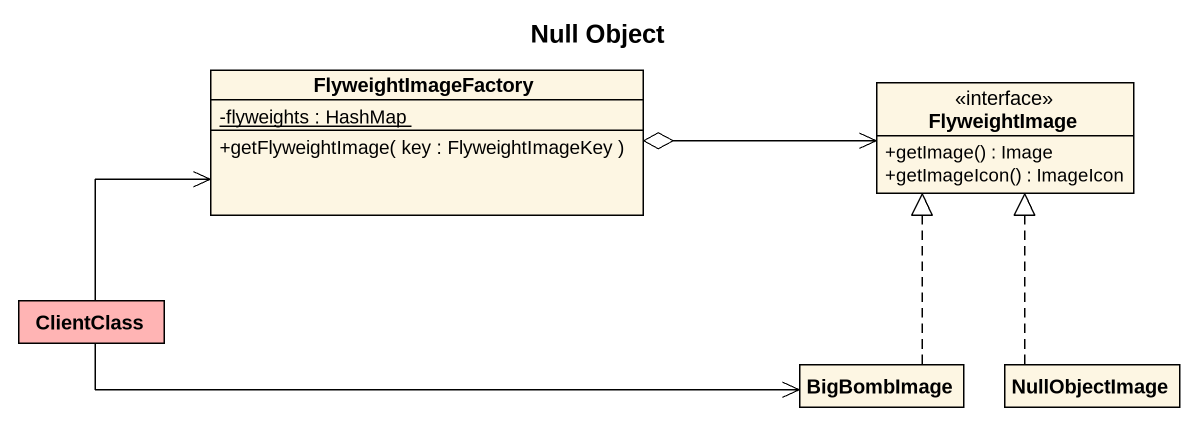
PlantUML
@startuml
title Null Object
hide circle
hide empty members
skinparam classAttributeIconSize 0
class FlyweightImageFactory {
  {static} -flyweights : HashMap
  +getFlyweightImage( key : FlyweightImageKey )
}
interface FlyweightImage {
  +getImage() : Image
  +getImageIcon() : ImageIcon
}
class ClientClass #FFB4B4
class BigBombImage
class NullObjectImage
FlyweightImageFactory o-right-> FlyweightImage
ClientClass -right-> FlyweightImageFactory
ClientClass -right-> BigBombImage
BigBombImage .up.|> FlyweightImage
NullObjectImage .up.|> FlyweightImage
@enduml
